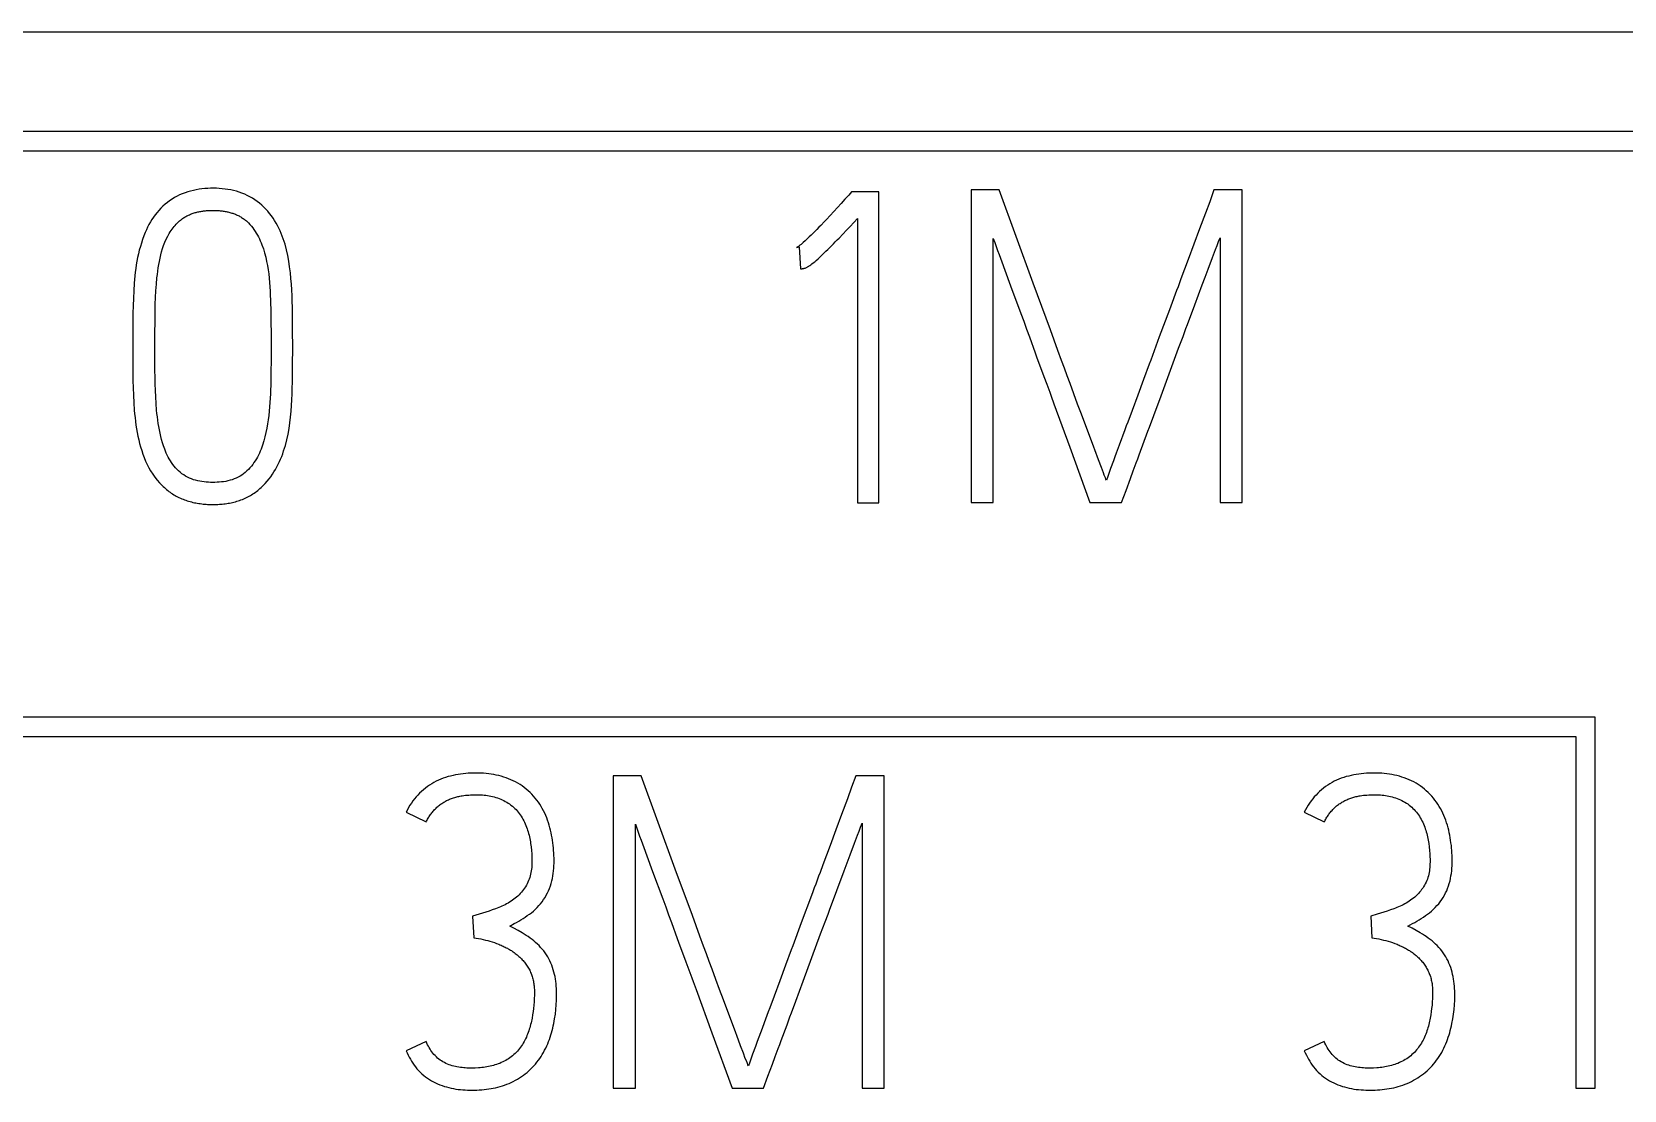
# Model space of a CAD drawing. Header units: inches. Extents: x 9000 to 22395, y 8106 to 17135.
# Drawn here: x 10458.66 to 10476.78, y 8360.71 to 8372.76 of the extents above; entities that cross this region are included whole.
import ezdxf

# ---------------------------------------------------------------- set-up
doc = ezdxf.new("R2010")
doc.units = ezdxf.units.IN
doc.header["$MEASUREMENT"] = 0
doc.layers.add('20000_FRONT_O', color=7, linetype='Continuous')
doc.layers.add('20500_FRONT_O_LABELING', color=7, linetype='Continuous')

msp = doc.modelspace()

# ---------------------------------------------------------------- linework, layer by layer
at = {"layer": '20000_FRONT_O', "linetype": 'Continuous'}
for p, q in [((10405.686, 8372.756), (10495.891, 8372.756)), ((10480.894, 8371.622), (10448.345, 8371.622)), ((10448.567, 8371.4), (10480.672, 8371.4)), ((10476.45, 8364.957), (10443.901, 8364.957)), ((10476.45, 8360.735), (10476.45, 8364.957)), ((10444.123, 8364.735), (10476.228, 8364.735)), ((10476.228, 8364.735), (10476.228, 8360.735)), ((10476.228, 8360.735), (10476.45, 8360.735))]:
    msp.add_line(p, q, dxfattribs=at)
at = {"layer": '20500_FRONT_O_LABELING', "linetype": 'Continuous'}
for p, q in [((10467.913, 8370.85), (10467.871, 8370.804)), ((10467.955, 8370.897), (10467.913, 8370.85)), ((10467.989, 8370.936), (10467.955, 8370.897)), ((10468.3, 8370.936), (10467.989, 8370.936)), ((10468.3, 8367.396), (10468.3, 8370.936)), ((10469.35, 8370.956), (10469.35, 8367.401)), ((10469.666, 8370.956), (10469.35, 8370.956)), ((10472.111, 8370.956), (10472.063, 8370.823)), ((10472.432, 8370.956), (10472.111, 8370.956)), ((10472.432, 8367.401), (10472.432, 8370.956)), ((10467.787, 8370.712), (10467.745, 8370.666)), ((10467.829, 8370.758), (10467.787, 8370.712)), ((10467.871, 8370.804), (10467.829, 8370.758)), ((10472.014, 8370.691), (10471.949, 8370.515)), ((10472.063, 8370.823), (10472.014, 8370.691)), ((10467.887, 8370.453), (10467.929, 8370.497)), ((10467.929, 8370.497), (10467.971, 8370.542)), ((10467.971, 8370.542), (10468.012, 8370.586)), ((10468.012, 8370.586), (10468.054, 8370.631)), ((10468.054, 8370.631), (10468.054, 8367.396)), ((10471.949, 8370.515), (10471.884, 8370.339)), ((10467.363, 8370.3), (10467.393, 8370.31)), ((10467.393, 8370.31), (10467.408, 8370.059)), ((10469.601, 8367.401), (10469.601, 8370.403)), ((10471.884, 8370.339), (10471.818, 8370.163)), ((10472.181, 8370.413), (10472.181, 8367.401)), ((10471.818, 8370.163), (10471.736, 8369.943)), ((10471.978, 8369.875), (10472.012, 8369.964)), ((10472.012, 8369.964), (10472.045, 8370.054)), ((10469.798, 8369.865), (10469.914, 8369.552)), ((10471.894, 8369.65), (10471.978, 8369.875)), ((10471.81, 8369.425), (10471.894, 8369.65)), ((10469.914, 8369.552), (10469.947, 8369.463)), ((10469.947, 8369.463), (10469.98, 8369.373)), ((10471.793, 8369.38), (10471.81, 8369.425)), ((10461.382, 8369.268), (10461.382, 8369.17)), ((10469.98, 8369.373), (10470.013, 8369.283)), ((10470.013, 8369.283), (10470.078, 8369.104)), ((10470.294, 8369.247), (10470.252, 8369.363)), ((10470.336, 8369.13), (10470.294, 8369.247)), ((10471.49, 8369.283), (10471.392, 8369.018)), ((10470.378, 8369.014), (10470.336, 8369.13)), ((10471.511, 8368.615), (10471.71, 8369.156)), ((10470.41, 8368.927), (10470.378, 8369.014)), ((10470.442, 8368.839), (10470.41, 8368.927)), ((10471.376, 8368.974), (10471.311, 8368.798)), ((10471.392, 8369.018), (10471.376, 8368.974)), ((10470.177, 8368.835), (10470.21, 8368.746)), ((10470.474, 8368.752), (10470.442, 8368.839)), ((10470.517, 8368.636), (10470.474, 8368.752)), ((10471.311, 8368.798), (10471.245, 8368.622)), ((10470.291, 8368.521), (10470.471, 8368.028)), ((10470.56, 8368.52), (10470.517, 8368.636)), ((10470.603, 8368.404), (10470.56, 8368.52)), ((10471.245, 8368.622), (10471.18, 8368.446)), ((10471.427, 8368.39), (10471.511, 8368.615)), ((10471.261, 8367.941), (10471.361, 8368.211)), ((10470.471, 8368.028), (10470.701, 8367.401)), ((10471.032, 8368.05), (10470.999, 8367.962)), ((10470.831, 8367.796), (10470.798, 8367.883)), ((10470.853, 8367.738), (10470.831, 8367.796)), ((10470.936, 8367.785), (10470.904, 8367.697)), ((10471.161, 8367.671), (10471.194, 8367.761)), ((10470.904, 8367.697), (10470.889, 8367.652)), ((10471.111, 8367.536), (10471.161, 8367.671)), ((10468.054, 8367.396), (10468.3, 8367.396)), ((10469.35, 8367.401), (10469.601, 8367.401)), ((10470.701, 8367.401), (10471.061, 8367.401)), ((10471.061, 8367.401), (10471.111, 8367.536)), ((10472.181, 8367.401), (10472.432, 8367.401)), ((10465.276, 8364.29), (10465.276, 8360.735)), ((10465.592, 8364.29), (10465.276, 8364.29)), ((10467.989, 8364.158), (10467.94, 8364.026)), ((10468.037, 8364.29), (10467.989, 8364.158)), ((10468.358, 8364.29), (10468.037, 8364.29)), ((10468.358, 8360.735), (10468.358, 8364.29)), ((10467.94, 8364.026), (10467.875, 8363.85)), ((10462.92, 8363.876), (10463.146, 8363.763)), ((10467.875, 8363.85), (10467.81, 8363.673)), ((10473.14, 8363.876), (10473.367, 8363.763)), ((10465.528, 8360.735), (10465.528, 8363.738)), ((10467.81, 8363.673), (10467.744, 8363.497)), ((10468.107, 8363.748), (10468.107, 8360.735)), ((10467.744, 8363.497), (10467.662, 8363.277)), ((10467.904, 8363.209), (10467.938, 8363.299)), ((10467.938, 8363.299), (10467.972, 8363.389)), ((10465.724, 8363.2), (10465.84, 8362.887)), ((10467.82, 8362.985), (10467.904, 8363.209)), ((10465.84, 8362.887), (10465.873, 8362.797)), ((10467.736, 8362.76), (10467.82, 8362.985)), ((10463.75, 8362.715), (10463.674, 8362.693)), ((10463.674, 8362.693), (10463.689, 8362.446)), ((10465.873, 8362.797), (10465.906, 8362.708)), ((10465.906, 8362.708), (10465.939, 8362.618)), ((10466.22, 8362.581), (10466.178, 8362.698)), ((10467.72, 8362.715), (10467.736, 8362.76)), ((10473.97, 8362.715), (10473.895, 8362.693)), ((10473.895, 8362.693), (10473.909, 8362.446)), ((10465.939, 8362.618), (10466.004, 8362.438)), ((10466.262, 8362.465), (10466.22, 8362.581)), ((10467.416, 8362.617), (10467.318, 8362.353)), ((10466.304, 8362.348), (10466.262, 8362.465)), ((10466.336, 8362.261), (10466.304, 8362.348)), ((10467.318, 8362.353), (10467.302, 8362.309)), ((10467.437, 8361.95), (10467.636, 8362.49)), ((10466.103, 8362.17), (10466.136, 8362.08)), ((10466.368, 8362.174), (10466.336, 8362.261)), ((10466.4, 8362.087), (10466.368, 8362.174)), ((10467.302, 8362.309), (10467.237, 8362.133)), ((10466.443, 8361.971), (10466.4, 8362.087)), ((10466.486, 8361.855), (10466.443, 8361.971)), ((10467.237, 8362.133), (10467.172, 8361.956)), ((10466.218, 8361.856), (10466.398, 8361.363)), ((10466.529, 8361.739), (10466.486, 8361.855)), ((10467.172, 8361.956), (10467.106, 8361.78)), ((10467.354, 8361.725), (10467.437, 8361.95)), ((10467.187, 8361.275), (10467.254, 8361.455)), ((10467.254, 8361.455), (10467.287, 8361.545)), ((10463.146, 8361.263), (10462.92, 8361.159)), ((10466.398, 8361.363), (10466.628, 8360.735)), ((10466.958, 8361.384), (10466.926, 8361.296)), ((10473.367, 8361.263), (10473.14, 8361.159)), ((10466.757, 8361.131), (10466.725, 8361.217)), ((10466.779, 8361.073), (10466.757, 8361.131)), ((10466.862, 8361.12), (10466.83, 8361.031)), ((10467.087, 8361.005), (10467.12, 8361.095)), ((10466.83, 8361.031), (10466.815, 8360.987)), ((10467.037, 8360.87), (10467.087, 8361.005)), ((10465.276, 8360.735), (10465.528, 8360.735)), ((10466.628, 8360.735), (10466.987, 8360.735)), ((10466.987, 8360.735), (10467.037, 8360.87)), ((10468.107, 8360.735), (10468.358, 8360.735))]:
    msp.add_line(p, q, dxfattribs=at)
for points in [[(10461.627, 8369.49), (10461.626, 8369.556), (10461.625, 8369.621), (10461.624, 8369.687), (10461.621, 8369.753), (10461.618, 8369.819), (10461.614, 8369.884), (10461.608, 8369.949), (10461.602, 8370.015), (10461.593, 8370.08), (10461.584, 8370.145), (10461.572, 8370.21), (10461.558, 8370.275), (10461.541, 8370.338), (10461.531, 8370.369), (10461.521, 8370.401), (10461.51, 8370.431), (10461.498, 8370.462), (10461.485, 8370.492), (10461.471, 8370.522), (10461.456, 8370.551), (10461.44, 8370.58), (10461.423, 8370.608), (10461.405, 8370.635), (10461.386, 8370.662), (10461.366, 8370.689), (10461.345, 8370.714), (10461.323, 8370.738), (10461.3, 8370.762), (10461.276, 8370.784), (10461.251, 8370.806), (10461.225, 8370.826), (10461.198, 8370.845), (10461.17, 8370.863), (10461.141, 8370.879), (10461.112, 8370.894), (10461.082, 8370.908), (10461.051, 8370.92), (10461.02, 8370.931), (10460.988, 8370.941), (10460.956, 8370.949), (10460.924, 8370.956), (10460.891, 8370.962), (10460.859, 8370.967), (10460.826, 8370.971), (10460.793, 8370.973), (10460.76, 8370.975), (10460.727, 8370.975), (10460.694, 8370.975), (10460.661, 8370.974), (10460.628, 8370.972), (10460.595, 8370.968), (10460.563, 8370.964), (10460.53, 8370.959), (10460.498, 8370.952), (10460.466, 8370.944), (10460.434, 8370.935), (10460.403, 8370.925), (10460.372, 8370.913), (10460.341, 8370.9), (10460.312, 8370.885), (10460.283, 8370.869), (10460.255, 8370.852), (10460.228, 8370.834), (10460.202, 8370.814), (10460.176, 8370.793), (10460.152, 8370.771), (10460.129, 8370.748), (10460.106, 8370.724), (10460.085, 8370.7), (10460.064, 8370.674), (10460.045, 8370.647), (10460.026, 8370.62), (10460.009, 8370.592), (10459.993, 8370.563), (10459.977, 8370.533), (10459.963, 8370.503), (10459.95, 8370.473)], [(10470.252, 8369.363), (10470.056, 8369.894), (10469.861, 8370.425), (10469.666, 8370.956)], [(10460.317, 8370.581), (10460.325, 8370.589), (10460.333, 8370.597), (10460.341, 8370.604), (10460.35, 8370.611), (10460.358, 8370.618), (10460.367, 8370.625), (10460.376, 8370.632), (10460.385, 8370.638), (10460.395, 8370.644), (10460.404, 8370.65), (10460.414, 8370.655), (10460.424, 8370.66), (10460.434, 8370.666), (10460.444, 8370.67), (10460.454, 8370.675), (10460.464, 8370.679), (10460.475, 8370.684), (10460.485, 8370.687), (10460.496, 8370.691), (10460.506, 8370.695), (10460.517, 8370.698), (10460.528, 8370.701), (10460.538, 8370.703), (10460.549, 8370.706), (10460.56, 8370.708), (10460.571, 8370.711), (10460.582, 8370.713), (10460.593, 8370.715), (10460.604, 8370.716), (10460.615, 8370.718), (10460.627, 8370.719), (10460.638, 8370.72), (10460.649, 8370.721), (10460.66, 8370.722), (10460.671, 8370.723), (10460.682, 8370.723), (10460.693, 8370.723), (10460.704, 8370.724), (10460.715, 8370.724), (10460.726, 8370.724), (10460.737, 8370.724), (10460.748, 8370.724), (10460.759, 8370.723), (10460.771, 8370.723), (10460.782, 8370.722), (10460.793, 8370.721), (10460.804, 8370.72), (10460.815, 8370.719), (10460.826, 8370.718), (10460.837, 8370.716), (10460.848, 8370.714), (10460.859, 8370.713), (10460.87, 8370.711), (10460.881, 8370.708), (10460.892, 8370.706), (10460.903, 8370.703), (10460.914, 8370.7), (10460.924, 8370.697), (10460.935, 8370.694), (10460.946, 8370.691), (10460.956, 8370.687), (10460.967, 8370.683), (10460.977, 8370.679), (10460.987, 8370.675), (10460.997, 8370.67), (10461.008, 8370.665), (10461.018, 8370.66), (10461.027, 8370.655), (10461.037, 8370.649), (10461.047, 8370.643), (10461.056, 8370.637), (10461.066, 8370.631), (10461.075, 8370.625), (10461.084, 8370.618), (10461.092, 8370.611), (10461.101, 8370.604), (10461.109, 8370.596), (10461.118, 8370.589), (10461.126, 8370.581)], [(10467.745, 8370.666), (10467.702, 8370.621), (10467.68, 8370.598)], [(10460.06, 8369.204), (10460.061, 8369.355), (10460.062, 8369.43), (10460.062, 8369.506), (10460.063, 8369.581), (10460.065, 8369.657), (10460.068, 8369.732), (10460.072, 8369.807), (10460.077, 8369.883), (10460.084, 8369.958), (10460.088, 8369.995), (10460.093, 8370.033), (10460.098, 8370.07), (10460.104, 8370.107), (10460.111, 8370.144), (10460.119, 8370.181), (10460.128, 8370.218), (10460.137, 8370.254), (10460.148, 8370.29), (10460.16, 8370.326), (10460.174, 8370.361), (10460.189, 8370.396), (10460.206, 8370.429), (10460.224, 8370.462), (10460.234, 8370.478), (10460.245, 8370.494), (10460.256, 8370.509), (10460.267, 8370.524), (10460.279, 8370.539), (10460.291, 8370.553), (10460.304, 8370.567), (10460.317, 8370.581)], [(10461.126, 8370.581), (10461.142, 8370.563), (10461.158, 8370.544), (10461.173, 8370.525), (10461.188, 8370.505), (10461.201, 8370.485), (10461.214, 8370.464), (10461.226, 8370.443), (10461.238, 8370.421), (10461.249, 8370.4), (10461.259, 8370.377), (10461.269, 8370.355), (10461.278, 8370.332), (10461.295, 8370.286), (10461.309, 8370.24), (10461.321, 8370.192), (10461.332, 8370.144), (10461.341, 8370.096), (10461.348, 8370.048), (10461.355, 8370), (10461.36, 8369.951), (10461.365, 8369.902), (10461.368, 8369.853), (10461.371, 8369.805), (10461.373, 8369.756), (10461.375, 8369.707), (10461.377, 8369.658), (10461.378, 8369.609), (10461.379, 8369.56), (10461.38, 8369.512), (10461.381, 8369.463), (10461.381, 8369.414), (10461.382, 8369.365), (10461.382, 8369.317), (10461.382, 8369.268)], [(10467.68, 8370.598), (10467.637, 8370.553), (10467.616, 8370.531), (10467.594, 8370.508), (10467.572, 8370.486), (10467.55, 8370.464), (10467.528, 8370.442), (10467.506, 8370.421), (10467.483, 8370.399), (10467.46, 8370.378), (10467.437, 8370.358), (10467.413, 8370.337), (10467.401, 8370.327), (10467.389, 8370.318), (10467.383, 8370.313), (10467.376, 8370.309), (10467.37, 8370.304), (10467.363, 8370.3)], [(10459.95, 8370.473), (10459.934, 8370.433), (10459.92, 8370.393), (10459.907, 8370.352), (10459.895, 8370.311), (10459.883, 8370.271), (10459.873, 8370.229), (10459.864, 8370.188), (10459.856, 8370.146), (10459.849, 8370.105), (10459.843, 8370.063), (10459.837, 8370.021), (10459.832, 8369.979), (10459.828, 8369.936), (10459.824, 8369.894), (10459.819, 8369.809), (10459.815, 8369.724), (10459.813, 8369.639), (10459.811, 8369.554), (10459.809, 8369.469), (10459.809, 8369.384), (10459.808, 8369.299), (10459.808, 8369.214), (10459.809, 8369.129), (10459.81, 8368.959)], [(10467.459, 8370.068), (10467.467, 8370.071), (10467.474, 8370.073), (10467.481, 8370.077), (10467.488, 8370.08), (10467.494, 8370.084), (10467.5, 8370.088), (10467.507, 8370.092), (10467.513, 8370.097), (10467.525, 8370.106), (10467.537, 8370.115), (10467.561, 8370.135), (10467.572, 8370.144), (10467.584, 8370.154), (10467.607, 8370.174), (10467.629, 8370.195), (10467.651, 8370.216), (10467.673, 8370.237), (10467.695, 8370.258), (10467.717, 8370.279), (10467.739, 8370.301), (10467.76, 8370.322), (10467.782, 8370.344), (10467.803, 8370.365), (10467.824, 8370.387), (10467.845, 8370.409), (10467.887, 8370.453)], [(10469.601, 8370.403), (10469.617, 8370.358), (10469.633, 8370.313), (10469.649, 8370.268), (10469.666, 8370.223), (10469.682, 8370.179), (10469.798, 8369.865)], [(10472.131, 8370.278), (10472.147, 8370.323), (10472.164, 8370.368), (10472.181, 8370.413)], [(10472.045, 8370.054), (10472.097, 8370.189), (10472.131, 8370.278)], [(10467.408, 8370.059), (10467.409, 8370.059), (10467.41, 8370.059), (10467.412, 8370.059), (10467.413, 8370.059), (10467.414, 8370.059), (10467.415, 8370.059), (10467.416, 8370.059), (10467.418, 8370.059), (10467.419, 8370.059), (10467.42, 8370.059), (10467.421, 8370.06), (10467.422, 8370.06), (10467.425, 8370.06), (10467.427, 8370.06), (10467.429, 8370.061), (10467.432, 8370.061), (10467.434, 8370.062), (10467.436, 8370.062), (10467.439, 8370.063), (10467.441, 8370.063), (10467.443, 8370.064), (10467.446, 8370.064), (10467.448, 8370.065), (10467.45, 8370.065), (10467.452, 8370.066), (10467.455, 8370.067), (10467.457, 8370.067), (10467.459, 8370.068)], [(10471.736, 8369.943), (10471.703, 8369.855), (10471.687, 8369.811)], [(10471.687, 8369.811), (10471.621, 8369.635), (10471.605, 8369.591), (10471.49, 8369.283)], [(10461.293, 8367.593), (10461.316, 8367.617), (10461.338, 8367.642), (10461.359, 8367.667), (10461.379, 8367.693), (10461.398, 8367.72), (10461.415, 8367.748), (10461.432, 8367.776), (10461.448, 8367.805), (10461.463, 8367.834), (10461.477, 8367.864), (10461.491, 8367.894), (10461.503, 8367.924), (10461.515, 8367.955), (10461.525, 8367.986), (10461.536, 8368.018), (10461.545, 8368.049), (10461.561, 8368.113), (10461.575, 8368.177), (10461.587, 8368.242), (10461.597, 8368.307), (10461.605, 8368.372), (10461.611, 8368.438), (10461.616, 8368.504), (10461.62, 8368.569), (10461.622, 8368.635), (10461.624, 8368.701), (10461.626, 8368.767), (10461.627, 8368.833), (10461.627, 8368.898), (10461.628, 8368.964), (10461.628, 8369.03), (10461.629, 8369.095), (10461.629, 8369.161), (10461.629, 8369.227), (10461.628, 8369.293), (10461.627, 8369.49)], [(10471.71, 8369.156), (10471.76, 8369.29), (10471.793, 8369.38)], [(10460.172, 8368.008), (10460.159, 8368.043), (10460.148, 8368.08), (10460.137, 8368.116), (10460.128, 8368.152), (10460.119, 8368.189), (10460.111, 8368.226), (10460.104, 8368.263), (10460.098, 8368.3), (10460.093, 8368.337), (10460.088, 8368.374), (10460.084, 8368.412), (10460.08, 8368.449), (10460.074, 8368.525), (10460.07, 8368.6), (10460.067, 8368.675), (10460.064, 8368.751), (10460.062, 8368.826), (10460.061, 8368.902), (10460.06, 8368.977), (10460.06, 8369.053), (10460.06, 8369.128), (10460.06, 8369.204)], [(10461.382, 8369.17), (10461.382, 8369.024), (10461.382, 8368.975), (10461.381, 8368.927), (10461.381, 8368.878), (10461.38, 8368.829), (10461.379, 8368.781), (10461.378, 8368.732), (10461.377, 8368.683), (10461.375, 8368.635), (10461.372, 8368.586), (10461.369, 8368.537), (10461.366, 8368.488), (10461.362, 8368.439), (10461.356, 8368.391), (10461.35, 8368.342), (10461.343, 8368.293), (10461.334, 8368.245), (10461.324, 8368.196), (10461.313, 8368.148), (10461.3, 8368.101), (10461.285, 8368.053), (10461.268, 8368.007), (10461.259, 8367.984), (10461.249, 8367.961), (10461.238, 8367.938), (10461.227, 8367.916), (10461.215, 8367.895), (10461.202, 8367.873), (10461.188, 8367.853), (10461.174, 8367.832), (10461.158, 8367.813), (10461.142, 8367.794), (10461.125, 8367.776), (10461.108, 8367.758), (10461.089, 8367.742), (10461.07, 8367.726), (10461.05, 8367.712), (10461.029, 8367.699), (10461.007, 8367.687), (10460.985, 8367.677), (10460.962, 8367.667), (10460.938, 8367.659), (10460.915, 8367.652), (10460.891, 8367.646), (10460.866, 8367.64), (10460.842, 8367.636), (10460.817, 8367.633), (10460.792, 8367.63), (10460.768, 8367.629), (10460.743, 8367.628), (10460.718, 8367.627), (10460.694, 8367.628), (10460.669, 8367.629), (10460.644, 8367.631), (10460.62, 8367.633), (10460.596, 8367.637), (10460.571, 8367.641), (10460.547, 8367.646), (10460.523, 8367.652), (10460.499, 8367.659), (10460.476, 8367.668), (10460.453, 8367.678), (10460.431, 8367.688), (10460.409, 8367.7), (10460.388, 8367.713), (10460.368, 8367.727), (10460.348, 8367.743), (10460.329, 8367.759), (10460.312, 8367.776), (10460.295, 8367.794), (10460.279, 8367.813), (10460.264, 8367.833), (10460.25, 8367.853), (10460.236, 8367.874), (10460.223, 8367.895), (10460.211, 8367.917), (10460.2, 8367.939), (10460.19, 8367.961), (10460.18, 8367.984), (10460.172, 8368.008)], [(10470.078, 8369.104), (10470.094, 8369.059), (10470.177, 8368.835)], [(10459.81, 8368.959), (10459.81, 8368.874), (10459.811, 8368.789), (10459.813, 8368.704), (10459.815, 8368.619), (10459.819, 8368.534), (10459.825, 8368.449), (10459.829, 8368.407), (10459.834, 8368.365), (10459.839, 8368.322), (10459.845, 8368.28), (10459.851, 8368.238), (10459.858, 8368.196), (10459.867, 8368.155), (10459.876, 8368.113), (10459.886, 8368.072), (10459.897, 8368.031), (10459.91, 8367.991), (10459.923, 8367.95), (10459.938, 8367.91), (10459.953, 8367.871), (10459.971, 8367.833), (10459.991, 8367.795), (10460.012, 8367.758), (10460.035, 8367.723), (10460.06, 8367.688), (10460.086, 8367.655), (10460.114, 8367.623), (10460.144, 8367.593)], [(10470.21, 8368.746), (10470.243, 8368.656), (10470.259, 8368.611), (10470.291, 8368.521)], [(10470.798, 8367.883), (10470.755, 8367.999), (10470.744, 8368.028), (10470.603, 8368.404)], [(10471.18, 8368.446), (10471.131, 8368.314), (10471.114, 8368.27), (10471.098, 8368.226), (10471.032, 8368.05)], [(10471.361, 8368.211), (10471.378, 8368.256), (10471.427, 8368.39)], [(10470.999, 8367.962), (10470.983, 8367.918), (10470.967, 8367.873), (10470.936, 8367.785)], [(10471.194, 8367.761), (10471.228, 8367.851), (10471.244, 8367.896), (10471.261, 8367.941)], [(10460.144, 8367.593), (10460.156, 8367.581), (10460.169, 8367.569), (10460.181, 8367.558), (10460.194, 8367.547), (10460.207, 8367.537), (10460.22, 8367.526), (10460.233, 8367.516), (10460.247, 8367.507), (10460.261, 8367.497), (10460.275, 8367.488), (10460.29, 8367.48), (10460.304, 8367.472), (10460.319, 8367.464), (10460.334, 8367.456), (10460.35, 8367.449), (10460.365, 8367.442), (10460.381, 8367.436), (10460.397, 8367.43), (10460.412, 8367.424), (10460.428, 8367.419), (10460.444, 8367.414), (10460.461, 8367.409), (10460.477, 8367.405), (10460.493, 8367.401), (10460.51, 8367.397), (10460.526, 8367.394), (10460.543, 8367.391), (10460.559, 8367.388), (10460.576, 8367.386), (10460.593, 8367.384), (10460.61, 8367.382), (10460.626, 8367.38), (10460.643, 8367.379), (10460.66, 8367.378), (10460.677, 8367.377), (10460.693, 8367.377), (10460.71, 8367.376), (10460.727, 8367.376), (10460.744, 8367.377), (10460.76, 8367.377), (10460.777, 8367.378), (10460.794, 8367.379), (10460.81, 8367.38), (10460.827, 8367.381), (10460.844, 8367.383), (10460.86, 8367.385), (10460.877, 8367.387), (10460.894, 8367.39), (10460.91, 8367.393), (10460.927, 8367.396), (10460.943, 8367.4), (10460.96, 8367.404), (10460.976, 8367.408), (10460.992, 8367.413), (10461.008, 8367.418), (10461.024, 8367.423), (10461.04, 8367.429), (10461.056, 8367.435), (10461.071, 8367.441), (10461.087, 8367.448), (10461.102, 8367.455), (10461.117, 8367.463), (10461.132, 8367.471), (10461.147, 8367.479), (10461.161, 8367.488), (10461.176, 8367.497), (10461.19, 8367.506), (10461.204, 8367.516), (10461.217, 8367.526), (10461.231, 8367.536), (10461.244, 8367.547), (10461.256, 8367.558), (10461.269, 8367.569), (10461.281, 8367.581), (10461.293, 8367.593)], [(10470.889, 8367.652), (10470.882, 8367.666), (10470.876, 8367.681), (10470.864, 8367.709), (10470.853, 8367.738)], [(10464.098, 8362.579), (10464.15, 8362.606), (10464.176, 8362.62), (10464.201, 8362.634), (10464.226, 8362.649), (10464.251, 8362.664), (10464.275, 8362.68), (10464.298, 8362.697), (10464.322, 8362.714), (10464.344, 8362.731), (10464.367, 8362.75), (10464.388, 8362.769), (10464.409, 8362.79), (10464.429, 8362.811), (10464.448, 8362.833), (10464.467, 8362.856), (10464.484, 8362.88), (10464.5, 8362.904), (10464.514, 8362.929), (10464.528, 8362.955), (10464.54, 8362.981), (10464.551, 8363.008), (10464.561, 8363.036), (10464.57, 8363.063), (10464.577, 8363.092), (10464.584, 8363.12), (10464.589, 8363.149), (10464.594, 8363.178), (10464.597, 8363.207), (10464.599, 8363.236), (10464.601, 8363.265), (10464.602, 8363.295), (10464.602, 8363.324), (10464.602, 8363.353), (10464.601, 8363.382), (10464.6, 8363.411), (10464.598, 8363.44), (10464.596, 8363.469), (10464.593, 8363.497), (10464.589, 8363.526), (10464.585, 8363.555), (10464.58, 8363.584), (10464.575, 8363.612), (10464.569, 8363.641), (10464.562, 8363.67), (10464.555, 8363.698), (10464.547, 8363.726), (10464.539, 8363.754), (10464.529, 8363.782), (10464.519, 8363.81), (10464.508, 8363.837), (10464.496, 8363.863), (10464.483, 8363.89), (10464.469, 8363.915), (10464.455, 8363.941), (10464.44, 8363.965), (10464.424, 8363.99), (10464.406, 8364.013), (10464.389, 8364.036), (10464.37, 8364.058), (10464.35, 8364.079), (10464.33, 8364.099), (10464.308, 8364.119), (10464.286, 8364.138), (10464.263, 8364.156), (10464.24, 8364.173), (10464.215, 8364.189), (10464.19, 8364.204), (10464.165, 8364.219), (10464.139, 8364.232), (10464.112, 8364.244), (10464.085, 8364.256), (10464.058, 8364.266), (10464.03, 8364.275), (10464.002, 8364.283), (10463.974, 8364.291), (10463.945, 8364.297), (10463.916, 8364.303), (10463.888, 8364.308), (10463.859, 8364.312), (10463.83, 8364.315), (10463.801, 8364.317), (10463.772, 8364.319), (10463.743, 8364.32), (10463.713, 8364.32), (10463.684, 8364.32), (10463.655, 8364.319), (10463.626, 8364.317), (10463.597, 8364.315), (10463.568, 8364.312), (10463.539, 8364.309), (10463.51, 8364.305), (10463.481, 8364.299), (10463.453, 8364.293), (10463.424, 8364.286), (10463.396, 8364.279), (10463.368, 8364.27), (10463.341, 8364.261), (10463.314, 8364.25), (10463.287, 8364.239), (10463.261, 8364.226), (10463.235, 8364.213), (10463.21, 8364.198), (10463.185, 8364.183), (10463.161, 8364.166), (10463.138, 8364.149), (10463.116, 8364.13), (10463.094, 8364.111), (10463.073, 8364.091), (10463.053, 8364.07), (10463.033, 8364.048), (10463.014, 8364.025), (10462.996, 8364.002), (10462.979, 8363.978), (10462.963, 8363.953), (10462.948, 8363.928), (10462.933, 8363.903), (10462.92, 8363.876)], [(10474.319, 8362.579), (10474.37, 8362.606), (10474.396, 8362.62), (10474.421, 8362.634), (10474.446, 8362.649), (10474.471, 8362.664), (10474.495, 8362.68), (10474.519, 8362.697), (10474.542, 8362.714), (10474.565, 8362.731), (10474.587, 8362.75), (10474.608, 8362.769), (10474.629, 8362.79), (10474.649, 8362.811), (10474.669, 8362.833), (10474.687, 8362.856), (10474.704, 8362.88), (10474.72, 8362.904), (10474.734, 8362.929), (10474.748, 8362.955), (10474.76, 8362.981), (10474.771, 8363.008), (10474.781, 8363.036), (10474.79, 8363.063), (10474.798, 8363.092), (10474.804, 8363.12), (10474.809, 8363.149), (10474.814, 8363.178), (10474.817, 8363.207), (10474.819, 8363.236), (10474.821, 8363.265), (10474.822, 8363.295), (10474.822, 8363.324), (10474.822, 8363.353), (10474.821, 8363.382), (10474.82, 8363.411), (10474.818, 8363.44), (10474.816, 8363.469), (10474.813, 8363.497), (10474.809, 8363.526), (10474.805, 8363.555), (10474.8, 8363.584), (10474.795, 8363.612), (10474.789, 8363.641), (10474.783, 8363.67), (10474.776, 8363.698), (10474.768, 8363.726), (10474.759, 8363.754), (10474.749, 8363.782), (10474.739, 8363.81), (10474.728, 8363.837), (10474.716, 8363.863), (10474.703, 8363.89), (10474.69, 8363.915), (10474.675, 8363.941), (10474.66, 8363.965), (10474.644, 8363.99), (10474.627, 8364.013), (10474.609, 8364.036), (10474.59, 8364.058), (10474.57, 8364.079), (10474.55, 8364.099), (10474.528, 8364.119), (10474.506, 8364.138), (10474.483, 8364.156), (10474.46, 8364.173), (10474.436, 8364.189), (10474.411, 8364.204), (10474.385, 8364.219), (10474.359, 8364.232), (10474.333, 8364.244), (10474.306, 8364.256), (10474.278, 8364.266), (10474.25, 8364.275), (10474.222, 8364.283), (10474.194, 8364.291), (10474.165, 8364.297), (10474.137, 8364.303), (10474.108, 8364.308), (10474.079, 8364.312), (10474.05, 8364.315), (10474.021, 8364.317), (10473.992, 8364.319), (10473.963, 8364.32), (10473.934, 8364.32), (10473.904, 8364.32), (10473.875, 8364.319), (10473.846, 8364.317), (10473.817, 8364.315), (10473.788, 8364.312), (10473.759, 8364.309), (10473.73, 8364.305), (10473.702, 8364.299), (10473.673, 8364.293), (10473.645, 8364.286), (10473.617, 8364.279), (10473.589, 8364.27), (10473.561, 8364.261), (10473.534, 8364.25), (10473.507, 8364.239), (10473.481, 8364.226), (10473.455, 8364.213), (10473.43, 8364.198), (10473.406, 8364.183), (10473.382, 8364.166), (10473.358, 8364.149), (10473.336, 8364.13), (10473.314, 8364.111), (10473.293, 8364.091), (10473.273, 8364.07), (10473.253, 8364.048), (10473.235, 8364.025), (10473.217, 8364.002), (10473.2, 8363.978), (10473.183, 8363.953), (10473.168, 8363.928), (10473.154, 8363.903), (10473.14, 8363.876)], [(10466.178, 8362.698), (10465.982, 8363.228), (10465.787, 8363.759), (10465.592, 8364.29)], [(10463.146, 8363.763), (10463.152, 8363.774), (10463.158, 8363.785), (10463.164, 8363.796), (10463.17, 8363.806), (10463.176, 8363.817), (10463.183, 8363.827), (10463.19, 8363.837), (10463.197, 8363.847), (10463.204, 8363.857), (10463.211, 8363.867), (10463.219, 8363.876), (10463.227, 8363.886), (10463.235, 8363.895), (10463.243, 8363.904), (10463.252, 8363.913), (10463.261, 8363.921), (10463.27, 8363.93), (10463.279, 8363.938), (10463.288, 8363.946), (10463.298, 8363.954), (10463.307, 8363.961), (10463.317, 8363.968), (10463.327, 8363.975), (10463.337, 8363.982), (10463.348, 8363.988), (10463.358, 8363.994), (10463.369, 8364), (10463.38, 8364.006), (10463.391, 8364.011), (10463.402, 8364.016), (10463.414, 8364.021), (10463.425, 8364.026), (10463.437, 8364.03), (10463.448, 8364.034), (10463.46, 8364.038), (10463.472, 8364.042), (10463.484, 8364.045), (10463.496, 8364.049), (10463.507, 8364.052), (10463.519, 8364.054), (10463.532, 8364.057), (10463.544, 8364.059), (10463.556, 8364.061)], [(10463.556, 8364.061), (10463.575, 8364.064), (10463.594, 8364.067), (10463.614, 8364.069), (10463.633, 8364.07), (10463.652, 8364.072), (10463.671, 8364.073), (10463.691, 8364.073), (10463.71, 8364.074), (10463.729, 8364.074), (10463.748, 8364.073), (10463.768, 8364.072), (10463.787, 8364.071), (10463.806, 8364.069), (10463.825, 8364.067), (10463.844, 8364.064), (10463.864, 8364.061), (10463.883, 8364.057), (10463.902, 8364.053), (10463.921, 8364.048), (10463.939, 8364.043), (10463.958, 8364.037), (10463.977, 8364.03), (10463.995, 8364.023), (10464.013, 8364.016), (10464.03, 8364.007), (10464.047, 8363.998), (10464.064, 8363.989), (10464.081, 8363.979), (10464.097, 8363.968), (10464.112, 8363.956), (10464.128, 8363.944), (10464.142, 8363.932), (10464.156, 8363.918), (10464.17, 8363.904), (10464.183, 8363.89), (10464.195, 8363.875), (10464.207, 8363.86), (10464.218, 8363.844), (10464.229, 8363.828), (10464.239, 8363.811), (10464.249, 8363.794), (10464.258, 8363.777), (10464.267, 8363.76), (10464.275, 8363.742), (10464.283, 8363.724), (10464.29, 8363.705), (10464.296, 8363.687), (10464.302, 8363.669), (10464.308, 8363.65), (10464.313, 8363.632), (10464.318, 8363.613), (10464.322, 8363.594), (10464.326, 8363.575), (10464.33, 8363.556), (10464.333, 8363.537), (10464.336, 8363.518), (10464.341, 8363.479), (10464.345, 8363.44), (10464.348, 8363.402), (10464.35, 8363.363), (10464.35, 8363.343), (10464.351, 8363.324), (10464.351, 8363.305), (10464.35, 8363.285), (10464.349, 8363.266), (10464.348, 8363.247), (10464.346, 8363.228), (10464.343, 8363.208), (10464.34, 8363.189), (10464.336, 8363.17), (10464.332, 8363.151), (10464.326, 8363.132), (10464.32, 8363.114), (10464.313, 8363.096), (10464.305, 8363.078), (10464.297, 8363.06), (10464.287, 8363.043), (10464.277, 8363.026), (10464.267, 8363.01), (10464.255, 8362.993), (10464.243, 8362.978), (10464.231, 8362.963), (10464.218, 8362.948), (10464.204, 8362.934), (10464.19, 8362.92), (10464.175, 8362.907), (10464.16, 8362.895), (10464.145, 8362.883), (10464.129, 8362.872), (10464.113, 8362.861), (10464.096, 8362.85), (10464.08, 8362.84), (10464.062, 8362.831), (10464.045, 8362.821), (10464.027, 8362.813), (10464.01, 8362.805), (10463.992, 8362.797), (10463.974, 8362.789), (10463.955, 8362.782), (10463.937, 8362.775), (10463.9, 8362.762), (10463.863, 8362.75), (10463.825, 8362.738), (10463.788, 8362.726), (10463.75, 8362.715)], [(10473.367, 8363.763), (10473.372, 8363.774), (10473.378, 8363.785), (10473.384, 8363.796), (10473.39, 8363.806), (10473.397, 8363.817), (10473.403, 8363.827), (10473.41, 8363.837), (10473.417, 8363.847), (10473.424, 8363.857), (10473.431, 8363.867), (10473.439, 8363.876), (10473.447, 8363.886), (10473.455, 8363.895), (10473.463, 8363.904), (10473.472, 8363.913), (10473.481, 8363.921), (10473.49, 8363.93), (10473.499, 8363.938), (10473.508, 8363.946), (10473.518, 8363.954), (10473.528, 8363.961), (10473.538, 8363.968), (10473.548, 8363.975), (10473.558, 8363.982), (10473.568, 8363.988), (10473.579, 8363.994), (10473.589, 8364), (10473.6, 8364.006), (10473.611, 8364.011), (10473.623, 8364.016), (10473.634, 8364.021), (10473.645, 8364.026), (10473.657, 8364.03), (10473.669, 8364.034), (10473.68, 8364.038), (10473.692, 8364.042), (10473.704, 8364.045), (10473.716, 8364.049), (10473.728, 8364.052), (10473.74, 8364.054), (10473.752, 8364.057), (10473.764, 8364.059), (10473.776, 8364.061)], [(10473.776, 8364.061), (10473.795, 8364.064), (10473.815, 8364.067), (10473.834, 8364.069), (10473.853, 8364.07), (10473.873, 8364.072), (10473.892, 8364.073), (10473.911, 8364.073), (10473.93, 8364.074), (10473.949, 8364.074), (10473.969, 8364.073), (10473.988, 8364.072), (10474.007, 8364.071), (10474.026, 8364.069), (10474.045, 8364.067), (10474.065, 8364.064), (10474.084, 8364.061), (10474.103, 8364.057), (10474.122, 8364.053), (10474.141, 8364.048), (10474.16, 8364.043), (10474.178, 8364.037), (10474.197, 8364.03), (10474.215, 8364.023), (10474.233, 8364.016), (10474.25, 8364.007), (10474.268, 8363.998), (10474.285, 8363.989), (10474.301, 8363.979), (10474.317, 8363.968), (10474.333, 8363.956), (10474.348, 8363.944), (10474.362, 8363.932), (10474.376, 8363.918), (10474.39, 8363.904), (10474.403, 8363.89), (10474.415, 8363.875), (10474.427, 8363.86), (10474.439, 8363.844), (10474.449, 8363.828), (10474.46, 8363.811), (10474.469, 8363.794), (10474.479, 8363.777), (10474.487, 8363.76), (10474.495, 8363.742), (10474.503, 8363.724), (10474.51, 8363.705), (10474.517, 8363.687), (10474.523, 8363.669), (10474.528, 8363.65), (10474.533, 8363.632), (10474.538, 8363.613), (10474.542, 8363.594), (10474.546, 8363.575), (10474.55, 8363.556), (10474.553, 8363.537), (10474.556, 8363.518), (10474.561, 8363.479), (10474.565, 8363.44), (10474.568, 8363.402), (10474.57, 8363.363), (10474.571, 8363.343), (10474.571, 8363.324), (10474.571, 8363.305), (10474.57, 8363.285), (10474.569, 8363.266), (10474.568, 8363.247), (10474.566, 8363.228), (10474.563, 8363.208), (10474.56, 8363.189), (10474.557, 8363.17), (10474.552, 8363.151), (10474.547, 8363.132), (10474.54, 8363.114), (10474.533, 8363.096), (10474.525, 8363.078), (10474.517, 8363.06), (10474.508, 8363.043), (10474.498, 8363.026), (10474.487, 8363.01), (10474.475, 8362.993), (10474.464, 8362.978), (10474.451, 8362.963), (10474.438, 8362.948), (10474.424, 8362.934), (10474.41, 8362.92), (10474.396, 8362.907), (10474.381, 8362.895), (10474.365, 8362.883), (10474.349, 8362.872), (10474.333, 8362.861), (10474.317, 8362.85), (10474.3, 8362.84), (10474.283, 8362.831), (10474.265, 8362.821), (10474.248, 8362.813), (10474.23, 8362.805), (10474.212, 8362.797), (10474.194, 8362.789), (10474.176, 8362.782), (10474.157, 8362.775), (10474.12, 8362.762), (10474.083, 8362.75), (10474.046, 8362.738), (10474.008, 8362.726), (10473.97, 8362.715)], [(10465.528, 8363.738), (10465.543, 8363.693), (10465.559, 8363.648), (10465.575, 8363.603), (10465.592, 8363.558), (10465.608, 8363.513), (10465.724, 8363.2)], [(10467.972, 8363.389), (10468.023, 8363.523), (10468.057, 8363.613)], [(10468.057, 8363.613), (10468.074, 8363.658), (10468.09, 8363.703), (10468.107, 8363.748)], [(10467.662, 8363.277), (10467.629, 8363.189), (10467.613, 8363.145)], [(10467.613, 8363.145), (10467.58, 8363.057), (10467.564, 8363.013), (10467.547, 8362.969), (10467.531, 8362.925), (10467.416, 8362.617)], [(10467.636, 8362.49), (10467.686, 8362.625), (10467.72, 8362.715)], [(10462.92, 8361.159), (10462.931, 8361.135), (10462.942, 8361.111), (10462.954, 8361.087), (10462.967, 8361.064), (10462.981, 8361.041), (10462.995, 8361.018), (10463.01, 8360.996), (10463.026, 8360.975), (10463.042, 8360.954), (10463.06, 8360.934), (10463.079, 8360.915), (10463.098, 8360.896), (10463.119, 8360.879), (10463.14, 8360.862), (10463.162, 8360.847), (10463.184, 8360.832), (10463.207, 8360.818), (10463.23, 8360.805), (10463.254, 8360.793), (10463.278, 8360.782), (10463.303, 8360.772), (10463.328, 8360.763), (10463.354, 8360.754), (10463.379, 8360.747), (10463.405, 8360.74), (10463.431, 8360.734), (10463.458, 8360.729), (10463.484, 8360.724), (10463.511, 8360.72), (10463.538, 8360.717), (10463.565, 8360.715), (10463.591, 8360.713), (10463.618, 8360.712), (10463.645, 8360.711), (10463.699, 8360.711), (10463.725, 8360.712), (10463.752, 8360.713), (10463.779, 8360.715), (10463.806, 8360.718), (10463.832, 8360.721), (10463.859, 8360.725), (10463.885, 8360.729), (10463.911, 8360.734), (10463.937, 8360.739), (10463.963, 8360.745), (10463.989, 8360.752), (10464.015, 8360.76), (10464.04, 8360.769), (10464.065, 8360.778), (10464.09, 8360.788), (10464.115, 8360.799), (10464.139, 8360.81), (10464.163, 8360.823), (10464.186, 8360.836), (10464.209, 8360.85), (10464.232, 8360.865), (10464.254, 8360.88), (10464.275, 8360.897), (10464.296, 8360.913), (10464.316, 8360.931), (10464.336, 8360.949), (10464.355, 8360.968), (10464.373, 8360.988), (10464.391, 8361.008), (10464.408, 8361.029), (10464.425, 8361.051), (10464.44, 8361.073), (10464.455, 8361.095), (10464.469, 8361.118), (10464.483, 8361.141), (10464.495, 8361.165), (10464.507, 8361.189), (10464.519, 8361.214), (10464.53, 8361.238), (10464.54, 8361.263), (10464.549, 8361.288), (10464.558, 8361.314), (10464.566, 8361.339), (10464.574, 8361.365), (10464.581, 8361.391), (10464.588, 8361.417), (10464.594, 8361.443), (10464.599, 8361.47), (10464.609, 8361.522), (10464.617, 8361.575), (10464.623, 8361.628), (10464.628, 8361.682), (10464.631, 8361.735), (10464.632, 8361.789), (10464.631, 8361.842), (10464.63, 8361.869), (10464.628, 8361.896), (10464.626, 8361.923), (10464.623, 8361.95), (10464.619, 8361.976), (10464.614, 8362.003), (10464.608, 8362.029), (10464.601, 8362.055), (10464.594, 8362.081), (10464.586, 8362.107), (10464.576, 8362.132), (10464.566, 8362.156), (10464.555, 8362.181), (10464.543, 8362.204), (10464.53, 8362.228), (10464.516, 8362.251), (10464.501, 8362.273), (10464.485, 8362.295), (10464.468, 8362.316), (10464.45, 8362.336), (10464.432, 8362.356), (10464.413, 8362.374), (10464.393, 8362.392), (10464.373, 8362.409), (10464.352, 8362.426), (10464.33, 8362.442), (10464.308, 8362.458), (10464.286, 8362.473), (10464.263, 8362.487), (10464.24, 8362.501), (10464.193, 8362.528), (10464.146, 8362.554), (10464.098, 8362.579)], [(10473.14, 8361.159), (10473.151, 8361.135), (10473.163, 8361.111), (10473.175, 8361.087), (10473.188, 8361.064), (10473.201, 8361.041), (10473.215, 8361.018), (10473.23, 8360.996), (10473.246, 8360.975), (10473.263, 8360.954), (10473.28, 8360.934), (10473.299, 8360.915), (10473.319, 8360.896), (10473.339, 8360.879), (10473.36, 8360.862), (10473.382, 8360.847), (10473.404, 8360.832), (10473.427, 8360.818), (10473.451, 8360.805), (10473.474, 8360.793), (10473.499, 8360.782), (10473.523, 8360.772), (10473.548, 8360.763), (10473.574, 8360.754), (10473.599, 8360.747), (10473.625, 8360.74), (10473.652, 8360.734), (10473.678, 8360.729), (10473.705, 8360.724), (10473.731, 8360.72), (10473.758, 8360.717), (10473.785, 8360.715), (10473.812, 8360.713), (10473.839, 8360.712), (10473.865, 8360.711), (10473.919, 8360.711), (10473.946, 8360.712), (10473.972, 8360.713), (10473.999, 8360.715), (10474.026, 8360.718), (10474.052, 8360.721), (10474.079, 8360.725), (10474.105, 8360.729), (10474.131, 8360.734), (10474.158, 8360.739), (10474.184, 8360.745), (10474.209, 8360.752), (10474.235, 8360.76), (10474.26, 8360.769), (10474.286, 8360.778), (10474.311, 8360.788), (10474.335, 8360.799), (10474.36, 8360.81), (10474.383, 8360.823), (10474.407, 8360.836), (10474.43, 8360.85), (10474.452, 8360.865), (10474.474, 8360.88), (10474.495, 8360.897), (10474.516, 8360.913), (10474.537, 8360.931), (10474.556, 8360.949), (10474.575, 8360.968), (10474.594, 8360.988), (10474.611, 8361.008), (10474.628, 8361.029), (10474.645, 8361.051), (10474.66, 8361.073), (10474.675, 8361.095), (10474.689, 8361.118), (10474.703, 8361.141), (10474.716, 8361.165), (10474.728, 8361.189), (10474.739, 8361.214), (10474.75, 8361.238), (10474.76, 8361.263), (10474.769, 8361.288), (10474.778, 8361.314), (10474.787, 8361.339), (10474.794, 8361.365), (10474.801, 8361.391), (10474.808, 8361.417), (10474.814, 8361.443), (10474.819, 8361.47), (10474.829, 8361.522), (10474.837, 8361.575), (10474.844, 8361.628), (10474.848, 8361.682), (10474.851, 8361.735), (10474.852, 8361.789), (10474.851, 8361.842), (10474.85, 8361.869), (10474.848, 8361.896), (10474.846, 8361.923), (10474.843, 8361.95), (10474.839, 8361.976), (10474.834, 8362.003), (10474.828, 8362.029), (10474.822, 8362.055), (10474.814, 8362.081), (10474.806, 8362.107), (10474.797, 8362.132), (10474.786, 8362.156), (10474.775, 8362.181), (10474.763, 8362.204), (10474.75, 8362.228), (10474.736, 8362.251), (10474.721, 8362.273), (10474.705, 8362.295), (10474.688, 8362.316), (10474.671, 8362.336), (10474.652, 8362.356), (10474.633, 8362.374), (10474.613, 8362.392), (10474.593, 8362.409), (10474.572, 8362.426), (10474.55, 8362.442), (10474.528, 8362.458), (10474.506, 8362.473), (10474.483, 8362.487), (10474.46, 8362.501), (10474.414, 8362.528), (10474.366, 8362.554), (10474.319, 8362.579)], [(10463.689, 8362.446), (10463.715, 8362.442), (10463.742, 8362.437), (10463.768, 8362.432), (10463.795, 8362.426), (10463.821, 8362.42), (10463.847, 8362.413), (10463.873, 8362.406), (10463.899, 8362.398), (10463.924, 8362.39), (10463.949, 8362.381), (10463.974, 8362.371), (10463.987, 8362.366), (10463.999, 8362.361), (10464.011, 8362.355), (10464.023, 8362.35), (10464.035, 8362.344), (10464.047, 8362.338), (10464.059, 8362.332), (10464.071, 8362.326), (10464.082, 8362.319), (10464.094, 8362.313), (10464.105, 8362.306), (10464.117, 8362.299), (10464.128, 8362.291), (10464.139, 8362.284), (10464.15, 8362.276), (10464.161, 8362.268), (10464.172, 8362.26), (10464.182, 8362.252), (10464.192, 8362.243), (10464.203, 8362.234), (10464.212, 8362.225), (10464.222, 8362.216), (10464.231, 8362.206), (10464.241, 8362.196), (10464.25, 8362.186), (10464.258, 8362.176), (10464.267, 8362.166), (10464.275, 8362.155), (10464.283, 8362.145), (10464.29, 8362.134), (10464.298, 8362.123), (10464.305, 8362.111), (10464.312, 8362.1), (10464.318, 8362.088), (10464.325, 8362.076), (10464.33, 8362.065), (10464.336, 8362.052), (10464.341, 8362.04), (10464.346, 8362.028), (10464.35, 8362.015), (10464.355, 8362.003), (10464.358, 8361.99), (10464.362, 8361.977), (10464.365, 8361.964), (10464.368, 8361.951), (10464.37, 8361.938), (10464.372, 8361.924), (10464.374, 8361.911), (10464.376, 8361.898), (10464.377, 8361.884), (10464.378, 8361.871), (10464.379, 8361.857), (10464.379, 8361.844), (10464.379, 8361.83)], [(10466.004, 8362.438), (10466.02, 8362.394), (10466.103, 8362.17)], [(10473.909, 8362.446), (10473.936, 8362.442), (10473.962, 8362.437), (10473.989, 8362.432), (10474.015, 8362.426), (10474.041, 8362.42), (10474.067, 8362.413), (10474.093, 8362.406), (10474.119, 8362.398), (10474.144, 8362.39), (10474.17, 8362.381), (10474.195, 8362.371), (10474.207, 8362.366), (10474.219, 8362.361), (10474.231, 8362.355), (10474.243, 8362.35), (10474.256, 8362.344), (10474.267, 8362.338), (10474.279, 8362.332), (10474.291, 8362.326), (10474.303, 8362.319), (10474.314, 8362.313), (10474.326, 8362.306), (10474.337, 8362.299), (10474.348, 8362.291), (10474.359, 8362.284), (10474.37, 8362.276), (10474.381, 8362.268), (10474.392, 8362.26), (10474.402, 8362.252), (10474.413, 8362.243), (10474.423, 8362.234), (10474.433, 8362.225), (10474.442, 8362.216), (10474.452, 8362.206), (10474.461, 8362.196), (10474.47, 8362.186), (10474.479, 8362.176), (10474.487, 8362.166), (10474.495, 8362.155), (10474.503, 8362.145), (10474.511, 8362.134), (10474.518, 8362.123), (10474.525, 8362.111), (10474.532, 8362.1), (10474.539, 8362.088), (10474.545, 8362.076), (10474.551, 8362.065), (10474.556, 8362.052), (10474.561, 8362.04), (10474.566, 8362.028), (10474.571, 8362.015), (10474.575, 8362.003), (10474.579, 8361.99), (10474.582, 8361.977), (10474.585, 8361.964), (10474.588, 8361.951), (10474.59, 8361.938), (10474.593, 8361.924), (10474.595, 8361.911), (10474.596, 8361.898), (10474.597, 8361.884), (10474.598, 8361.871), (10474.599, 8361.857), (10474.599, 8361.844), (10474.6, 8361.83)], [(10466.136, 8362.08), (10466.169, 8361.99), (10466.185, 8361.946), (10466.218, 8361.856)], [(10464.379, 8361.83), (10464.379, 8361.793), (10464.377, 8361.755), (10464.375, 8361.717), (10464.373, 8361.68), (10464.369, 8361.642), (10464.365, 8361.605), (10464.359, 8361.568), (10464.353, 8361.531), (10464.349, 8361.513), (10464.345, 8361.495), (10464.341, 8361.476), (10464.336, 8361.458), (10464.332, 8361.44), (10464.326, 8361.422), (10464.321, 8361.404), (10464.315, 8361.386), (10464.308, 8361.368), (10464.302, 8361.35), (10464.294, 8361.332), (10464.287, 8361.315), (10464.279, 8361.297), (10464.27, 8361.28), (10464.261, 8361.263), (10464.252, 8361.247), (10464.242, 8361.231), (10464.232, 8361.215), (10464.221, 8361.199), (10464.21, 8361.184), (10464.198, 8361.169), (10464.185, 8361.155), (10464.172, 8361.141), (10464.159, 8361.128), (10464.145, 8361.115), (10464.131, 8361.103), (10464.116, 8361.091), (10464.101, 8361.08), (10464.085, 8361.069), (10464.069, 8361.059), (10464.053, 8361.049), (10464.036, 8361.04), (10464.019, 8361.032), (10464.002, 8361.024), (10463.984, 8361.016), (10463.966, 8361.01), (10463.949, 8361.003), (10463.93, 8360.998), (10463.912, 8360.992), (10463.894, 8360.988), (10463.875, 8360.983), (10463.857, 8360.979), (10463.838, 8360.976), (10463.819, 8360.973), (10463.8, 8360.97), (10463.782, 8360.968), (10463.763, 8360.966), (10463.744, 8360.965), (10463.706, 8360.963), (10463.687, 8360.962), (10463.668, 8360.962), (10463.649, 8360.962), (10463.63, 8360.962), (10463.611, 8360.963), (10463.592, 8360.964), (10463.574, 8360.966), (10463.555, 8360.968), (10463.536, 8360.97), (10463.517, 8360.973), (10463.498, 8360.976), (10463.48, 8360.98), (10463.461, 8360.984), (10463.443, 8360.989), (10463.425, 8360.995), (10463.407, 8361.001), (10463.389, 8361.008), (10463.372, 8361.016), (10463.355, 8361.024), (10463.338, 8361.033), (10463.322, 8361.043), (10463.306, 8361.054), (10463.291, 8361.065), (10463.277, 8361.077), (10463.263, 8361.09), (10463.249, 8361.104), (10463.236, 8361.118), (10463.224, 8361.132), (10463.213, 8361.147), (10463.202, 8361.163), (10463.191, 8361.179), (10463.181, 8361.195), (10463.172, 8361.211), (10463.163, 8361.228), (10463.154, 8361.245), (10463.146, 8361.263)], [(10467.106, 8361.78), (10467.057, 8361.648), (10467.04, 8361.604), (10467.024, 8361.56), (10466.958, 8361.384)], [(10474.6, 8361.83), (10474.599, 8361.793), (10474.598, 8361.755), (10474.596, 8361.717), (10474.593, 8361.68), (10474.589, 8361.642), (10474.585, 8361.605), (10474.58, 8361.568), (10474.573, 8361.531), (10474.57, 8361.513), (10474.566, 8361.495), (10474.561, 8361.476), (10474.557, 8361.458), (10474.552, 8361.44), (10474.547, 8361.422), (10474.541, 8361.404), (10474.535, 8361.386), (10474.529, 8361.368), (10474.522, 8361.35), (10474.515, 8361.332), (10474.507, 8361.315), (10474.499, 8361.297), (10474.491, 8361.28), (10474.482, 8361.263), (10474.472, 8361.247), (10474.462, 8361.231), (10474.452, 8361.215), (10474.441, 8361.199), (10474.43, 8361.184), (10474.418, 8361.169), (10474.406, 8361.155), (10474.393, 8361.141), (10474.379, 8361.128), (10474.365, 8361.115), (10474.351, 8361.103), (10474.336, 8361.091), (10474.321, 8361.08), (10474.305, 8361.069), (10474.289, 8361.059), (10474.273, 8361.049), (10474.256, 8361.04), (10474.239, 8361.032), (10474.222, 8361.024), (10474.204, 8361.016), (10474.187, 8361.01), (10474.169, 8361.003), (10474.151, 8360.998), (10474.132, 8360.992), (10474.114, 8360.988), (10474.096, 8360.983), (10474.077, 8360.979), (10474.058, 8360.976), (10474.04, 8360.973), (10474.021, 8360.97), (10474.002, 8360.968), (10473.983, 8360.966), (10473.964, 8360.965), (10473.926, 8360.963), (10473.908, 8360.962), (10473.889, 8360.962), (10473.87, 8360.962), (10473.851, 8360.962), (10473.832, 8360.963), (10473.813, 8360.964), (10473.794, 8360.966), (10473.775, 8360.968), (10473.756, 8360.97), (10473.737, 8360.973), (10473.719, 8360.976), (10473.7, 8360.98), (10473.682, 8360.984), (10473.663, 8360.989), (10473.645, 8360.995), (10473.627, 8361.001), (10473.61, 8361.008), (10473.592, 8361.016), (10473.575, 8361.024), (10473.559, 8361.033), (10473.542, 8361.043), (10473.527, 8361.054), (10473.512, 8361.065), (10473.497, 8361.077), (10473.483, 8361.09), (10473.47, 8361.104), (10473.457, 8361.118), (10473.445, 8361.132), (10473.433, 8361.147), (10473.422, 8361.163), (10473.411, 8361.179), (10473.401, 8361.195), (10473.392, 8361.211), (10473.383, 8361.228), (10473.375, 8361.245), (10473.367, 8361.263)], [(10466.725, 8361.217), (10466.681, 8361.333), (10466.67, 8361.362), (10466.529, 8361.739)], [(10467.287, 8361.545), (10467.304, 8361.59), (10467.354, 8361.725)], [(10466.926, 8361.296), (10466.909, 8361.252), (10466.893, 8361.208), (10466.862, 8361.12)], [(10467.12, 8361.095), (10467.154, 8361.185), (10467.17, 8361.23), (10467.187, 8361.275)], [(10466.815, 8360.987), (10466.808, 8361.001), (10466.802, 8361.015), (10466.791, 8361.044), (10466.779, 8361.073)]]:
    msp.add_lwpolyline(points, dxfattribs=at)

doc.saveas('drawing.dxf')
